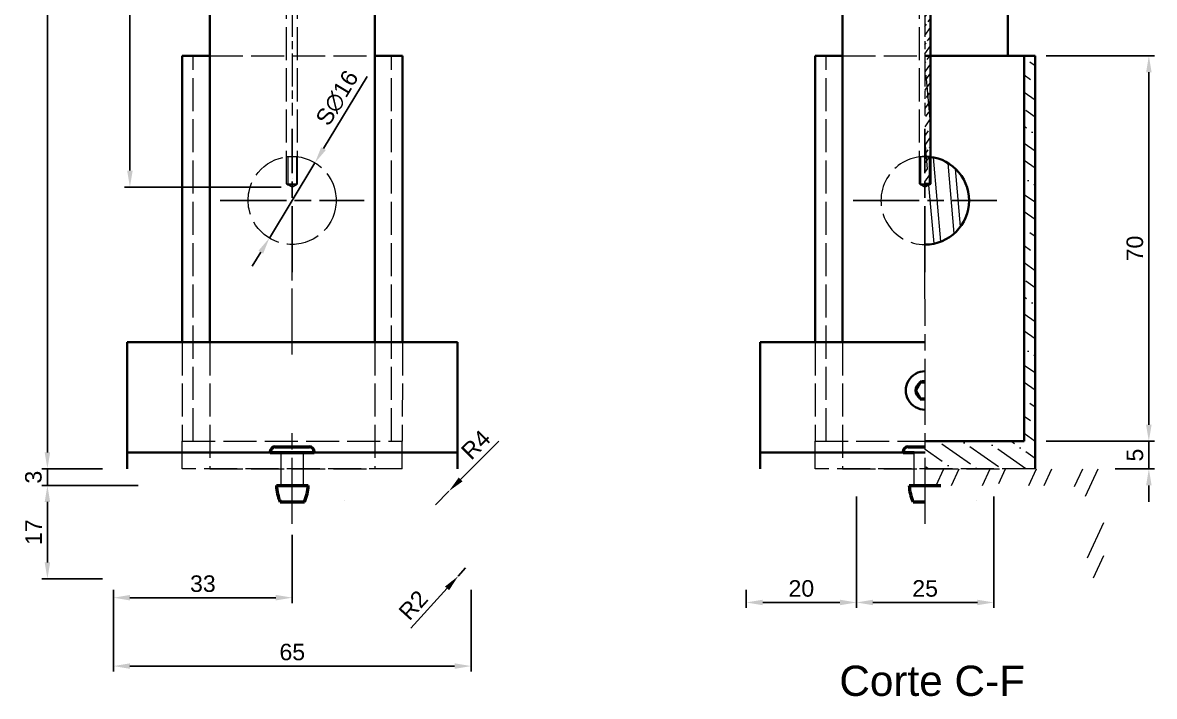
# Model space of a CAD drawing. Header units: millimetres. Extents: x 172 to 840, y -38 to 597.
# Drawn here: x 354.7 to 560.3, y 276.7 to 399.1 of the extents above; entities that cross this region are included whole.
import ezdxf

# ---------------------------------------------------------------- set-up
doc = ezdxf.new("R2010")
doc.units = ezdxf.units.MM
for name, pattern in [('3.1_Alcado_Lateral_Pormenor$0$AM_ISO02W050', [7.5, 6, -1.5]), ('3.1_Alcado_Lateral_Pormenor$0$AM_ISO08W050', [18, 12, -1.5, 3, -1.5]), ('3.1_Alcado_Lateral_Pormenor$0$AM_ISO08W050x2', [9, 6, -0.75, 1.5, -0.75]), ('3.1_Meio_corte$0$AM_ISO02W050', [7.5, 6, -1.5]), ('3.1_Meio_corte$0$AM_ISO08W050', [18, 12, -1.5, 3, -1.5]), ('3.1_Meio_corte$0$AM_ISO08W050x2', [9, 6, -0.75, 1.5, -0.75]), ('AM_ISO08W050', [18, 12, -1.5, 3, -1.5])]:
    doc.linetypes.add(name, pattern=pattern)
for name, color, linetype, lineweight in [('3.1_Alcado_Lateral_Pormenor$0$AM_0N', 7, 'Continuous', 50), ('3.1_Alcado_Lateral_Pormenor$0$AM_7', 4, 'AM_ISO08W050', 25), ('3.1_Alcado_Lateral_Pormenor$0$Contorno', 7, 'Continuous', 35), ('3.1_Alcado_Lateral_Pormenor$0$Eixos', 3, '3.1_Alcado_Lateral_Pormenor$0$AM_ISO08W050', 18), ('3.1_Alcado_Lateral_Pormenor$0$Inflexão', 7, 'Continuous', 18), ('3.1_Alcado_Lateral_Pormenor$0$Invisível', 7, '3.1_Alcado_Lateral_Pormenor$0$AM_ISO02W050', 18), ('3.1_Meio_corte$0$AM_0N', 7, 'Continuous', 50), ('3.1_Meio_corte$0$AM_7', 4, 'AM_ISO08W050', 25), ('3.1_Meio_corte$0$Contorno', 7, 'Continuous', 35), ('3.1_Meio_corte$0$Cotas', 2, 'Continuous', 18), ('3.1_Meio_corte$0$Eixos', 3, '3.1_Meio_corte$0$AM_ISO08W050', 18), ('3.1_Meio_corte$0$Inflexão', 7, 'Continuous', 18), ('3.1_Meio_corte$0$Invisível', 7, '3.1_Meio_corte$0$AM_ISO02W050', 18), ('3.1_Meio_corte$0$Tracejado', 4, 'Continuous', 18), ('AM_5', 3, 'Continuous', 18), ('Tracejado', 4, 'Continuous', 18)]:
    doc.layers.add(name, color=color, linetype=linetype, lineweight=lineweight)
doc.styles.add('3.1_Meio_corte$0$Standard', font='arial.ttf')
doc.styles.get("Standard").update_dxf_attribs({"font": 'arial.ttf'})
doc.dimstyles.new('ISO-25$0', dxfattribs={"dimtxt": 3, "dimasz": 3, "dimexe": 1, "dimexo": 2, "dimgap": 1, "dimtad": 1, "dimdec": 1, "dimtxsty": 'Standard', "dimcen": 2.5, "dimadec": 0, "dimazin": 0, "dimtfac": 1, "dimtdec": 1, "dimtmove": 0, "dimatfit": 3, "dimfxl": 1, "dimarcsym": 0})
doc.dimstyles.new('ISO-25$3', dxfattribs={"dimtxt": 3, "dimasz": 3, "dimexe": 1, "dimexo": 2, "dimgap": 1, "dimtad": 1, "dimdec": 1, "dimtxsty": 'Standard', "dimcen": 2.5, "dimadec": 0, "dimazin": 0, "dimtfac": 1, "dimtdec": 1, "dimtmove": 0, "dimatfit": 3, "dimfxl": 1, "dimarcsym": 0})
doc.dimstyles.new('ISO-25$4', dxfattribs={"dimtxt": 3, "dimasz": 3, "dimexe": 1, "dimexo": 2, "dimgap": 1, "dimtad": 1, "dimdec": 1, "dimtxsty": 'Standard', "dimcen": 2.5, "dimadec": 0, "dimazin": 0, "dimtfac": 1, "dimtdec": 1, "dimtmove": 0, "dimatfit": 3, "dimfxl": 1, "dimarcsym": 0})

# ---------------------------------------------------------------- blocks, each defined once
blk = doc.blocks.new('*D13')
at = {"layer": 'AM_5', "color": 0, "lineweight": -2, "transparency": 16777216}
for p, q in [((375.68, 315), (358.18, 315)), ((359.18, 301), (359.18, 312)), ((369.18, 298), (358.18, 298))]:
    blk.add_line(p, q, dxfattribs=at)
at = {"layer": 'AM_5', "color": 0, "transparency": 16777216}
for points in [[(358.68, 312), (359.68, 312), (359.18, 315)], [(358.68, 301), (359.68, 301), (359.18, 298)]]:
    blk.add_solid(points, dxfattribs=at)
at = {"layer": 'Defpoints', "color": 0, "transparency": 16777216}
for p in [(359.18, 315), (377.68, 315), (371.18, 298)]:
    blk.add_point(p, dxfattribs=at)
at = {"layer": 'AM_5', "color": 0, "transparency": 16777216, "insert": (356.67, 306.5), "char_height": 3, "attachment_point": 5, "rotation": 90}
blk.add_mtext('17', dxfattribs=at)
blk = doc.blocks.new('*D14')
at = {"layer": 'AM_5', "color": 0, "lineweight": -2, "transparency": 16777216}
for p, q in [((359.18, 321), (359.18, 324)), ((369.18, 318), (358.18, 318)), ((359.18, 318), (359.18, 315)), ((369.18, 315), (358.18, 315)), ((359.18, 312), (359.18, 309))]:
    blk.add_line(p, q, dxfattribs=at)
at = {"layer": 'AM_5', "color": 0, "transparency": 16777216}
for points in [[(358.68, 321), (359.68, 321), (359.18, 318)], [(358.68, 312), (359.68, 312), (359.18, 315)]]:
    blk.add_solid(points, dxfattribs=at)
at = {"layer": 'Defpoints', "color": 0, "transparency": 16777216}
for p in [(371.18, 318), (359.18, 315), (371.18, 315)]:
    blk.add_point(p, dxfattribs=at)
at = {"layer": 'AM_5', "color": 0, "transparency": 16777216, "insert": (356.65, 316.5), "char_height": 3, "attachment_point": 5, "rotation": 90}
blk.add_mtext('3', dxfattribs=at)
blk = doc.blocks.new('*D15')
at = {"layer": 'AM_5', "color": 0, "lineweight": -2, "transparency": 16777216}
for p, q in [((386.68, 578), (358.18, 578)), ((359.18, 321), (359.18, 575)), ((369.18, 318), (358.18, 318))]:
    blk.add_line(p, q, dxfattribs=at)
at = {"layer": 'AM_5', "color": 0, "transparency": 16777216}
for points in [[(358.68, 575), (359.68, 575), (359.18, 578)], [(358.68, 321), (359.68, 321), (359.18, 318)]]:
    blk.add_solid(points, dxfattribs=at)
at = {"layer": 'Defpoints', "color": 0, "transparency": 16777216}
for p in [(359.18, 578), (388.68, 578), (371.18, 318)]:
    blk.add_point(p, dxfattribs=at)
at = {"layer": 'AM_5', "color": 0, "transparency": 16777216, "insert": (356.65, 448), "char_height": 3, "attachment_point": 5, "rotation": 90}
blk.add_mtext('260', dxfattribs=at)
blk = doc.blocks.new('*D16')
at = {"layer": 'AM_5', "color": 0, "lineweight": -2, "transparency": 16777216}
for p, q in [((401.64, 454.97), (373.17, 454.97)), ((374.17, 451.97), (374.17, 372.21)), ((401.65, 369.21), (373.17, 369.21))]:
    blk.add_line(p, q, dxfattribs=at)
at = {"layer": 'AM_5', "color": 0, "transparency": 16777216}
for points in [[(373.67, 451.97), (374.67, 451.97), (374.17, 454.97)], [(373.67, 372.21), (374.67, 372.21), (374.17, 369.21)]]:
    blk.add_solid(points, dxfattribs=at)
at = {"layer": 'Defpoints', "color": 0, "transparency": 16777216}
for p in [(403.64, 454.97), (374.17, 369.21), (403.65, 369.21)]:
    blk.add_point(p, dxfattribs=at)
at = {"layer": 'AM_5', "color": 0, "transparency": 16777216, "insert": (371.64, 412.77), "char_height": 3, "attachment_point": 5, "rotation": 90}
blk.add_mtext('86', dxfattribs=at)
blk = doc.blocks.new('*D18')
at = {"layer": 'AM_5', "color": 0, "lineweight": -2, "transparency": 16777216}
for p, q in [((371.18, 296), (371.18, 281.17)), ((436.18, 296), (436.18, 281.17)), ((374.18, 282.17), (433.18, 282.17))]:
    blk.add_line(p, q, dxfattribs=at)
at = {"layer": 'AM_5', "color": 0, "transparency": 16777216}
for points in [[(374.18, 282.67), (374.18, 281.67), (371.18, 282.17)], [(433.18, 282.67), (433.18, 281.67), (436.18, 282.17)]]:
    blk.add_solid(points, dxfattribs=at)
at = {"layer": 'Defpoints', "color": 0, "transparency": 16777216}
for p in [(371.18, 298), (436.18, 298), (436.18, 282.17)]:
    blk.add_point(p, dxfattribs=at)
at = {"layer": 'AM_5', "color": 0, "transparency": 16777216, "insert": (403.68, 284.71), "char_height": 3, "attachment_point": 5}
blk.add_mtext('65', dxfattribs=at)
blk = doc.blocks.new('*D19')
at = {"layer": 'AM_5', "color": 0, "lineweight": -2, "transparency": 16777216}
for p, q in [((403.68, 306), (403.68, 293.6)), ((371.18, 296), (371.18, 293.6)), ((374.18, 294.6), (400.68, 294.6))]:
    blk.add_line(p, q, dxfattribs=at)
at = {"layer": 'AM_5', "color": 0, "transparency": 16777216}
for points in [[(374.18, 295.1), (374.18, 294.1), (371.18, 294.6)], [(400.68, 295.1), (400.68, 294.1), (403.68, 294.6)]]:
    blk.add_solid(points, dxfattribs=at)
at = {"layer": 'Defpoints', "color": 0, "transparency": 16777216}
for p in [(403.68, 308), (371.18, 298), (403.68, 294.6)]:
    blk.add_point(p, dxfattribs=at)
at = {"layer": 'AM_5', "color": 0, "transparency": 16777216, "insert": (387.43, 297.13), "char_height": 3, "attachment_point": 5}
blk.add_mtext('33', dxfattribs=at)
blk = doc.blocks.new('*D22')
at = {"layer": 'AM_5', "color": 0, "lineweight": -2, "transparency": 16777216}
for p, q in [((417.3, 389.31), (409.36, 376.2)), ((399.51, 359.95), (407.8, 373.63)), ((397.95, 357.38), (396.4, 354.82))]:
    blk.add_line(p, q, dxfattribs=at)
at = {"layer": 'AM_5', "color": 0, "transparency": 16777216}
for points in [[(408.93, 376.45), (409.78, 375.94), (407.8, 373.63)], [(397.53, 357.64), (398.38, 357.12), (399.51, 359.95)]]:
    blk.add_solid(points, dxfattribs=at)
at = {"layer": 'Defpoints', "color": 0, "transparency": 16777216}
for p in [(407.8, 373.63), (399.51, 359.95)]:
    blk.add_point(p, dxfattribs=at)
at = {"layer": 'AM_5', "color": 0, "transparency": 16777216, "insert": (411.87, 385.39), "char_height": 3, "attachment_point": 5, "rotation": 58.7812}
blk.add_mtext('S∅16', dxfattribs=at)
blk = doc.blocks.new('*D23')
at = {"layer": 'AM_5', "color": 0, "lineweight": -2, "transparency": 16777216}
for p, q in [((441.22, 323.04), (434.27, 316.09)), ((429.68, 311.5), (432.15, 313.97))]:
    blk.add_line(p, q, dxfattribs=at)
at = {"layer": 'AM_5', "color": 0, "transparency": 16777216}
blk.add_solid([(433.92, 316.44), (434.63, 315.74), (432.15, 313.97)], dxfattribs=at)
at = {"layer": 'Defpoints', "color": 0, "transparency": 16777216}
for p in [(432.15, 313.97), (429.68, 311.5)]:
    blk.add_point(p, dxfattribs=at)
at = {"layer": 'AM_5', "color": 0, "transparency": 16777216, "insert": (437.04, 322.39), "char_height": 3, "attachment_point": 5, "rotation": 45}
blk.add_mtext('R4', dxfattribs=at)
blk = doc.blocks.new('*D24')
at = {"layer": 'AM_5', "color": 0, "lineweight": -2, "transparency": 16777216}
for p, q in [((435.18, 300), (433.83, 298.52)), ((425.22, 289.04), (431.81, 296.3))]:
    blk.add_line(p, q, dxfattribs=at)
at = {"layer": 'AM_5', "color": 0, "transparency": 16777216}
blk.add_solid([(431.44, 296.63), (432.18, 295.96), (433.83, 298.52)], dxfattribs=at)
at = {"layer": 'Defpoints', "color": 0, "transparency": 16777216}
for p in [(433.83, 298.52), (435.18, 300)]:
    blk.add_point(p, dxfattribs=at)
at = {"layer": 'AM_5', "color": 0, "transparency": 16777216, "insert": (425.65, 293.24), "char_height": 3, "attachment_point": 5, "rotation": 47.7192}
blk.add_mtext('R2', dxfattribs=at)
blk = doc.blocks.new('*D31')
at = {"layer": 'AM_5', "color": 0, "lineweight": -2, "transparency": 16777216}
for p, q in [((540.68, 393.07), (560.33, 393.07)), ((559.33, 326.02), (559.33, 390.07)), ((540.68, 323.02), (560.33, 323.02))]:
    blk.add_line(p, q, dxfattribs=at)
at = {"layer": 'AM_5', "color": 0, "transparency": 16777216}
for points in [[(558.83, 390.07), (559.83, 390.07), (559.33, 393.07)], [(558.83, 326.02), (559.83, 326.02), (559.33, 323.02)]]:
    blk.add_solid(points, dxfattribs=at)
at = {"layer": 'Defpoints', "color": 0, "transparency": 16777216}
for p in [(538.68, 393.07), (559.33, 393.07), (538.68, 323.02)]:
    blk.add_point(p, dxfattribs=at)
at = {"layer": 'AM_5', "color": 0, "transparency": 16777216, "insert": (556.8, 358.05), "char_height": 3, "attachment_point": 5, "rotation": 90}
blk.add_mtext('70', dxfattribs=at)
blk = doc.blocks.new('*D32')
at = {"layer": 'AM_5', "color": 0, "lineweight": -2, "transparency": 16777216}
for p, q in [((559.33, 326.03), (559.33, 329.03)), ((540.68, 323.03), (560.33, 323.03)), ((559.33, 323.03), (559.33, 318)), ((553.18, 318), (560.33, 318)), ((559.33, 315), (559.33, 312))]:
    blk.add_line(p, q, dxfattribs=at)
at = {"layer": 'AM_5', "color": 0, "transparency": 16777216}
for points in [[(558.83, 326.03), (559.83, 326.03), (559.33, 323.03)], [(558.83, 315), (559.83, 315), (559.33, 318)]]:
    blk.add_solid(points, dxfattribs=at)
at = {"layer": 'Defpoints', "color": 0, "transparency": 16777216}
for p in [(538.68, 323.03), (551.18, 318), (559.33, 318)]:
    blk.add_point(p, dxfattribs=at)
at = {"layer": 'AM_5', "color": 0, "transparency": 16777216, "insert": (556.81, 320.51), "char_height": 3, "attachment_point": 5, "rotation": 90}
blk.add_mtext('5', dxfattribs=at)
blk = doc.blocks.new('*D34')
at = {"layer": 'AM_5', "color": 0, "lineweight": -2, "transparency": 16777216}
for p, q in [((506.18, 313), (506.18, 292.73)), ((486.18, 296), (486.18, 292.73)), ((489.18, 293.73), (503.18, 293.73))]:
    blk.add_line(p, q, dxfattribs=at)
at = {"layer": 'AM_5', "color": 0, "transparency": 16777216}
for points in [[(489.18, 294.23), (489.18, 293.23), (486.18, 293.73)], [(503.18, 294.23), (503.18, 293.23), (506.18, 293.73)]]:
    blk.add_solid(points, dxfattribs=at)
at = {"layer": 'Defpoints', "color": 0, "transparency": 16777216}
for p in [(506.18, 315), (486.18, 298), (506.18, 293.73)]:
    blk.add_point(p, dxfattribs=at)
at = {"layer": 'AM_5', "color": 0, "transparency": 16777216, "insert": (496.18, 296.26), "char_height": 3, "attachment_point": 5}
blk.add_mtext('20', dxfattribs=at)
blk = doc.blocks.new('*D35')
at = {"layer": 'AM_5', "color": 0, "lineweight": -2, "transparency": 16777216}
for p, q in [((506.18, 313), (506.18, 292.73)), ((531.18, 313), (531.18, 292.73)), ((509.18, 293.73), (528.18, 293.73))]:
    blk.add_line(p, q, dxfattribs=at)
at = {"layer": 'AM_5', "color": 0, "transparency": 16777216}
for points in [[(509.18, 294.23), (509.18, 293.23), (506.18, 293.73)], [(528.18, 294.23), (528.18, 293.23), (531.18, 293.73)]]:
    blk.add_solid(points, dxfattribs=at)
at = {"layer": 'Defpoints', "color": 0, "transparency": 16777216}
for p in [(506.18, 315), (531.18, 315), (531.18, 293.73)]:
    blk.add_point(p, dxfattribs=at)
at = {"layer": 'AM_5', "color": 0, "transparency": 16777216, "insert": (518.68, 296.26), "char_height": 3, "attachment_point": 5}
blk.add_mtext('25', dxfattribs=at)

msp = doc.modelspace()

# ---------------------------------------------------------------- hatches: boundary and pattern name
at = {"layer": '3.1_Meio_corte$0$Tracejado'}
h = msp.add_hatch(dxfattribs=at)
h.set_pattern_fill('ANSI33', color=256, scale=0.3, angle=10)
h.set_pattern_definition([(55, (205.6888, 162.3682), (-1.560485, 1.092663), []), (55, (207.0154, 162.602), (-1.560485, 1.092663), [0.9525, -0.47625])])
h.paths.add_polyline_path([(519.42, 374.72, 0.024032), (518.65, 374.76), (518.65, 369.79), (519.42, 369.79)])
h.paths.add_polyline_path([(519.42, 369.79), (518.65, 369.79), (518.65, 369.59), (519.42, 369.59)])
h.paths.add_polyline_path([(519.65, 369.79), (519.42, 369.79), (519.42, 369.59)])
h.paths.add_polyline_path([(519.65, 393.07), (518.68, 393.07), (518.65, 374.79), (519.65, 374.79)])
h.paths.add_polyline_path([(519.65, 408), (518.64, 408), (518.64, 393.07), (519.65, 393.07)])
edge = h.paths.add_edge_path()
edge.add_arc((518.65, 453.97), 1, 269.2321, 450.7679)
edge.add_line((518.64, 454.97), (518.64, 452.97))
edge = h.paths.add_edge_path()
edge.add_arc((518.66, 446.78), 0.992, 359.5487, 451.2219)
edge.add_line((518.64, 447.77), (518.64, 408))
edge.add_line((519.65, 408), (519.65, 446.78))
edge.add_line((518.64, 408), (519.65, 408))
edge = h.paths.add_edge_path()
edge.add_line((519.42, 369.79), (519.42, 374.79))
edge.add_line((519.65, 374.79), (519.65, 369.79))
h = msp.add_hatch(dxfattribs=at)
h.set_pattern_fill('ANSI36', color=256, scale=0.8, angle=100)
h.set_pattern_definition([(145, (205.6888, 162.3682), (-5.098015, 0.468901), [6.35, -1.27, 0, -1.27])])
h.paths.add_polyline_path([(538.68, 323.03), (518.67, 323.03), (518.67, 318), (538.68, 318)])
h.paths.add_polyline_path([(538.68, 393.07), (536.68, 393.07), (536.68, 323.03), (538.68, 323.03)])
h = msp.add_hatch(dxfattribs=at)
h.set_pattern_fill('ANSI32', color=256, scale=0.8, angle=20)
h.set_pattern_definition([(65, (205.689, 162.368), (-6.90607, 3.22035), []), (65, (209.064, 163.597), (-6.90607, 3.22035), [])])
h.paths.add_polyline_path([(544.68, 315, -0.414214), (548.18, 311.5), (548.18, 300, 0.414214), (550.18, 298), (551.18, 298), (551.18, 318), (531.18, 318), (531.18, 317, 0.414214), (533.18, 315)])
h.paths.add_polyline_path([(531.18, 315), (531.18, 318), (518.67, 318), (518.68, 315)])
at = {"layer": 'Tracejado'}
h = msp.add_hatch(dxfattribs=at)
h.set_pattern_fill('ANSI32', color=256, scale=0.4, angle=50)
h.set_pattern_definition([(95, (-9.5422, 76.334), (-3.795502, -0.332063), []), (95, (-8.3877, 77.71), (-3.795502, -0.332063), [])])
h.paths.add_polyline_path([(519.65, 369.79), (519.42, 369.59)], flags=17)
edge = h.paths.add_edge_path()
edge.add_line((519.65, 369.79), (519.65, 452.67))
edge.add_line((518.65, 369.59), (519.42, 369.59))
edge.add_line((519.42, 374.79), (519.42, 369.59))
edge.add_line((518.65, 369.21), (519.42, 369.59))

# ---------------------------------------------------------------- linework, layer by layer
at = {"layer": '3.1_Alcado_Lateral_Pormenor$0$AM_0N'}
for p, q in [((399.68, 321), (401.68, 321)), ((400.58, 322), (406.78, 322)), ((401.68, 321), (405.68, 321)), ((405.68, 321), (407.68, 321)), ((400.8, 315), (401.68, 315)), ((401.68, 315), (405.68, 315)), ((405.68, 315), (406.56, 315)), ((401.48, 312), (405.88, 312))]:
    msp.add_line(p, q, dxfattribs=at)
for centre, radius, start, end in [((400.58, 321.1), 0.9, 90, 180), ((406.78, 321.1), 0.9, 0, 90), ((408.79, 315.23), 8, 181.6868, 203.8557), ((398.56, 315.23), 8, 336.1443, 358.3132)]:
    msp.add_arc(centre, radius, start, end, dxfattribs=at)
at = {"layer": '3.1_Alcado_Lateral_Pormenor$0$AM_7'}
for p, q in [((403.65, 353.73), (403.65, 379.79)), ((390.6, 366.79), (416.71, 366.79))]:
    msp.add_line(p, q, dxfattribs=at)
at = {"layer": '3.1_Alcado_Lateral_Pormenor$0$Contorno'}
for p, q in [((388.68, 341), (388.68, 578)), ((418.68, 578), (418.68, 341)), ((383.68, 393.07), (383.67, 341)), ((383.68, 393.07), (388.68, 393.07)), ((418.68, 393.07), (423.68, 393.07)), ((423.68, 341), (423.68, 393.07)), ((373.68, 321), (373.68, 341)), ((433.68, 341), (373.68, 341)), ((433.68, 341), (433.68, 321)), ((433.68, 321), (373.68, 321)), ((373.68, 321), (373.68, 318)), ((433.68, 321), (433.68, 318))]:
    msp.add_line(p, q, dxfattribs=at)
at = {"layer": '3.1_Alcado_Lateral_Pormenor$0$Eixos', "linetype": '3.1_Alcado_Lateral_Pormenor$0$AM_ISO08W050x2'}
msp.add_line((403.64, 582.5), (403.64, 382.24), dxfattribs=at)
at = {"layer": '3.1_Alcado_Lateral_Pormenor$0$Eixos'}
for p, q in [((403.67, 338.76), (403.65, 353.73)), ((403.68, 308), (403.67, 325.76)), ((413.09, 312.34), (413.09, 312.34))]:
    msp.add_line(p, q, dxfattribs=at)
at = {"layer": '3.1_Alcado_Lateral_Pormenor$0$Inflexão'}
msp.add_line((403.69, 370.72), (403.69, 370.72), dxfattribs=at)
at = {"layer": '3.1_Alcado_Lateral_Pormenor$0$Invisível'}
for p, q in [((402.65, 369.79), (402.65, 453.97)), ((404.65, 369.79), (404.65, 453.97)), ((385.68, 323.03), (385.68, 393.07)), ((388.68, 393.07), (418.68, 393.07)), ((421.68, 323.03), (421.68, 393.07)), ((402.65, 374.79), (404.65, 374.79)), ((402.85, 374.79), (402.85, 369.59)), ((402.85, 374.79), (402.85, 369.59)), ((404.42, 374.79), (404.42, 369.59)), ((402.65, 369.79), (402.85, 369.59)), ((402.65, 369.79), (404.65, 369.79)), ((402.65, 369.79), (402.85, 369.59)), ((403.65, 369.21), (402.85, 369.59)), ((402.85, 369.59), (404.42, 369.59)), ((403.65, 369.79), (403.65, 369.79)), ((403.65, 369.21), (404.42, 369.59)), ((404.65, 369.79), (404.42, 369.59)), ((404.65, 369.79), (404.42, 369.59)), ((383.67, 341), (383.67, 323.03)), ((388.68, 341), (388.68, 318)), ((418.68, 341), (418.68, 318)), ((423.68, 341), (423.67, 323.03)), ((383.67, 318), (383.67, 323.03)), ((383.67, 323.03), (423.67, 323.03)), ((423.67, 318), (423.67, 323.03)), ((401.68, 315), (401.68, 321)), ((405.68, 321), (405.68, 315)), ((423.67, 318), (383.67, 318)), ((388.68, 318), (418.68, 318))]:
    msp.add_line(p, q, dxfattribs=at)
msp.add_circle((403.65, 366.79), 8, dxfattribs=at)
at = {"layer": '3.1_Meio_corte$0$AM_0N'}
for p, q in [((517.8, 333.76), (516.93, 332.26)), ((518.67, 333.76), (517.8, 333.76)), ((516.93, 332.26), (517.8, 330.76)), ((517.8, 330.76), (518.67, 330.76)), ((514.68, 321), (516.68, 321)), ((515.58, 322), (518.68, 322)), ((515.8, 315), (516.68, 315)), ((516.68, 315), (520.68, 315)), ((520.68, 315), (521.56, 315)), ((516.48, 312), (518.68, 312))]:
    msp.add_line(p, q, dxfattribs=at)
for centre, radius, start, end in [((515.58, 321.1), 0.9, 90, 180), ((523.79, 315.23), 8, 181.6868, 203.8557)]:
    msp.add_arc(centre, radius, start, end, dxfattribs=at)
at = {"layer": '3.1_Meio_corte$0$AM_7'}
for p, q in [((518.65, 353.73), (518.65, 379.79)), ((505.6, 366.79), (531.71, 366.79))]:
    msp.add_line(p, q, dxfattribs=at)
at = {"layer": '3.1_Meio_corte$0$Contorno'}
for p, q in [((503.68, 341), (503.68, 578)), ((533.68, 578), (533.68, 393.07)), ((519.65, 369.79), (519.65, 452.67)), ((498.68, 393.07), (498.67, 341)), ((498.68, 393.07), (503.68, 393.07)), ((518.64, 393.07), (538.68, 393.07)), ((536.68, 323.03), (536.68, 393.07)), ((538.68, 318), (538.68, 393.07)), ((518.65, 369.79), (519.65, 369.79)), ((518.65, 369.59), (519.42, 369.59)), ((519.65, 369.79), (519.42, 369.59)), ((488.68, 321), (488.68, 341)), ((518.68, 341), (488.68, 341)), ((518.67, 323.03), (536.68, 323.03)), ((518.68, 321), (488.68, 321)), ((488.68, 321), (488.68, 318))]:
    msp.add_line(p, q, dxfattribs=at)
for centre, radius, start, end in [((518.65, 366.76), 8, 270.0419, 90.0225), ((518.67, 332.26), 3.5, 90.0137, 270.0482), ((518.67, 332.26), 1.73, 89.9963, 270.0656)]:
    msp.add_arc(centre, radius, start, end, dxfattribs=at)
at = {"layer": '3.1_Meio_corte$0$Eixos', "linetype": '3.1_Meio_corte$0$AM_ISO08W050x2'}
msp.add_line((518.64, 582.5), (518.64, 382.24), dxfattribs=at)
at = {"layer": '3.1_Meio_corte$0$Eixos'}
for p, q in [((518.68, 308), (518.65, 353.73)), ((528.09, 312.34), (528.09, 312.34))]:
    msp.add_line(p, q, dxfattribs=at)
at = {"layer": '3.1_Meio_corte$0$Inflexão'}
msp.add_line((518.69, 370.72), (518.69, 370.72), dxfattribs=at)
at = {"layer": '3.1_Meio_corte$0$Invisível'}
for p, q in [((517.65, 369.79), (517.65, 453.97)), ((500.68, 323.03), (500.68, 393.07)), ((503.68, 393.07), (518.68, 393.07)), ((517.65, 374.79), (519.65, 374.79)), ((517.85, 374.79), (517.85, 369.59)), ((517.85, 374.79), (517.85, 369.59)), ((519.42, 374.79), (519.42, 369.59)), ((517.65, 369.79), (517.85, 369.59)), ((517.65, 369.79), (518.65, 369.79)), ((517.65, 369.79), (517.85, 369.59)), ((518.65, 369.21), (517.85, 369.59)), ((517.85, 369.59), (518.65, 369.59)), ((518.65, 369.79), (518.65, 369.79)), ((518.65, 369.21), (519.42, 369.59)), ((519.65, 369.79), (519.42, 369.59)), ((498.67, 341), (498.67, 323.03)), ((503.68, 341), (503.68, 318)), ((498.67, 318), (498.67, 323.03)), ((498.67, 323.03), (518.67, 323.03)), ((516.68, 315), (516.68, 321)), ((538.67, 318), (498.67, 318)), ((503.68, 318), (533.68, 318))]:
    msp.add_line(p, q, dxfattribs=at)
msp.add_arc((518.65, 366.76), 8, 90.0225, 270.0419, dxfattribs=at)
at = {"layer": 'Tracejado', "linetype": 'Continuous'}
for p, q in [((521.54, 359.3), (520.2, 374.61)), ((523.96, 360.77), (522.84, 373.58)), ((525.12, 362.05), (524.2, 372.52)), ((520.29, 358.93), (519.36, 369.56))]:
    msp.add_line(p, q, dxfattribs=at)

# ---------------------------------------------------------------- texts
at = {"layer": '3.1_Meio_corte$0$Cotas', "insert": (503.09, 282.25), "char_height": 5.5, "attachment_point": 1, "style": '3.1_Meio_corte$0$Standard'}
msp.add_mtext_dynamic_manual_height_columns('{\\C0;Corte C-F}', width=51.5901, gutter_width=12.5, heights=[0], dxfattribs=at)

# ---------------------------------------------------------------- dimensions: what is measured, and where the dimension line sits
at = {"layer": 'AM_5'}
for base, p1, p2, picture, middle in [((359.18, 578), (371.18, 318), (388.68, 578), '*D15', (356.65, 448)), ((559.33, 318), (538.68, 323.03), (551.18, 318), '*D32', (556.81, 320.51)), ((359.18, 315), (371.18, 298), (377.68, 315), '*D13', (356.67, 306.5))]:
    dim = msp.add_linear_dim(base=base, p1=p1, p2=p2, angle=90, dimstyle='ISO-25$0', override={"dimpost": ''}, dxfattribs=at)
    dim.commit()
    dim.dimension.update_dxf_attribs({"geometry": picture, "text_midpoint": middle})
dim = msp.add_linear_dim(base=(374.17, 369.21), p1=(403.64, 454.97), p2=(403.65, 369.21), angle=90, text='86', dimstyle='ISO-25$0', dxfattribs=at)
dim.commit()
dim.dimension.update_dxf_attribs({"geometry": '*D16', "text_midpoint": (374.17, 412.77), "dimtype": 160})
dim = msp.add_linear_dim(base=(559.3329, 393.072), p1=(538.6776, 323.0239), p2=(538.6776, 393.072), angle=90, dimstyle='ISO-25$0', dxfattribs=at)
dim.commit()
dim.dimension.update_dxf_attribs({"geometry": '*D31', "text_midpoint": (556.8011, 358.0479)})
dim = msp.add_diameter_dim_2p(p1=(399.51, 359.95), p2=(407.8, 373.63), text='S<>', dimstyle='ISO-25$3', dxfattribs=at)
dim.commit()
dim.dimension.update_dxf_attribs({"geometry": '*D22', "text_midpoint": (411.87, 385.39)})
dim = msp.add_radius_dim(center=(429.68, 311.5), mpoint=(432.15, 313.97), text='R4', dimstyle='ISO-25$4', dxfattribs=at)
dim.commit()
dim.dimension.update_dxf_attribs({"geometry": '*D23', "text_midpoint": (437.04, 322.39)})
dim = msp.add_linear_dim(base=(359.18, 315), p1=(371.18, 318), p2=(371.18, 315), angle=90, dimstyle='ISO-25$0', dxfattribs=at)
dim.commit()
dim.dimension.update_dxf_attribs({"geometry": '*D14', "text_midpoint": (359.18, 316.5), "dimtype": 160})
dim = msp.add_linear_dim(base=(506.18, 293.73), p1=(486.18, 298), p2=(506.18, 315), dimstyle='ISO-25$0', override={"dimpost": ''}, dxfattribs=at)
dim.commit()
dim.dimension.update_dxf_attribs({"geometry": '*D34', "text_midpoint": (496.18, 296.26)})
for base, p1, p2, picture, middle in [((531.18, 293.73), (506.18, 315), (531.18, 315), '*D35', (518.68, 296.26)), ((436.18, 282.17), (371.18, 298), (436.18, 298), '*D18', (403.68, 284.71))]:
    dim = msp.add_linear_dim(base=base, p1=p1, p2=p2, dimstyle='ISO-25$0', dxfattribs=at)
    dim.commit()
    dim.dimension.update_dxf_attribs({"geometry": picture, "text_midpoint": middle})
dim = msp.add_linear_dim(base=(403.68, 294.6), p1=(371.18, 298), p2=(403.68, 308), text='33', dimstyle='ISO-25$0', override={"dimpost": ''}, dxfattribs=at)
dim.commit()
dim.dimension.update_dxf_attribs({"geometry": '*D19', "text_midpoint": (387.43, 297.13)})
dim = msp.add_radius_dim(center=(435.18, 300), mpoint=(433.83, 298.52), dimstyle='ISO-25$4', override={"dimpost": ''}, dxfattribs=at)
dim.commit()
dim.dimension.update_dxf_attribs({"geometry": '*D24', "text_midpoint": (425.65, 293.24)})

doc.saveas('drawing.dxf')
